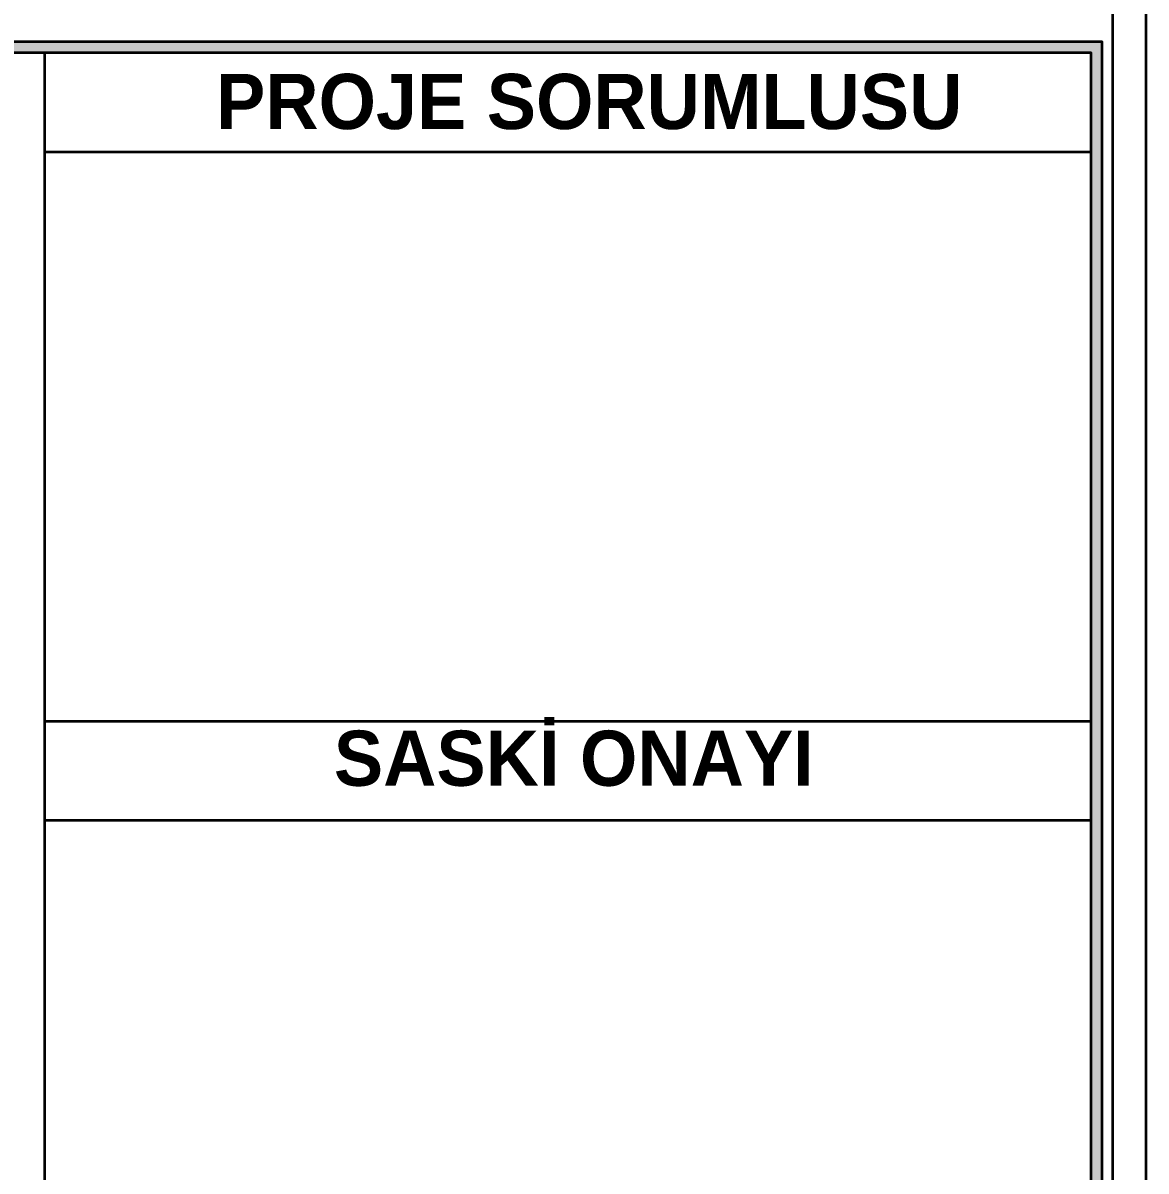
# Model space of a CAD drawing. Header units: centimetres. Extents: x 14449 to 53524, y -19051 to -10746.
# Drawn here: x 14937 to 15446, y -18232 to -17712 of the extents above; entities that cross this region are included whole.
import ezdxf

# ---------------------------------------------------------------- set-up
doc = ezdxf.new("R2010")
doc.units = ezdxf.units.CM
doc.layers.add('İNCE', color=8, linetype='Continuous', lineweight=5)
doc.layers.add('YAZI ANTED', color=171, linetype='Continuous', lineweight=20)
doc.styles.get("Standard").update_dxf_attribs({"font": 'arial.ttf'})

msp = doc.modelspace()

# ---------------------------------------------------------------- hatches: boundary and pattern name
at = {"layer": 'İNCE'}
h = msp.add_hatch(color=256, dxfattribs=at)
h.dxf.hatch_style = 1
h.paths.add_polyline_path([(14473.52, -18748.5), (15426.09, -18748.5), (15426.09, -17720.37), (14473.52, -17720.37)])
h.paths.add_polyline_path([(14478.52, -18743.5), (14478.52, -17725.37), (15421.09, -17725.37), (15421.09, -18743.5)], flags=16)

# ---------------------------------------------------------------- linework, layer by layer
at = {"lineweight": 35}
for p, q in [((14947.31, -17770.37), (15421.09, -17770.37)), ((14947.31, -18024.85), (14947.31, -17770.37)), ((14947.31, -18028.19), (15421.09, -18028.19)), ((14947.31, -18073.19), (15421.09, -18073.19))]:
    msp.add_line(p, q, dxfattribs=at)
msp.add_line((14947.31, -18324.33), (14947.31, -18069.85))
for points in [[(14448.56, -18783.46), (15446.06, -18783.46), (15446.06, -17386.96), (14448.56, -17386.96)], [(14463.52, -18768.5), (15431.09, -18768.5), (15431.09, -17401.92), (14463.52, -17401.92)], [(14473.52, -17720.37), (15426.09, -17720.37), (15426.09, -18748.5), (14473.52, -18748.5)], [(14478.52, -17725.37), (15421.09, -17725.37), (15421.09, -18743.5), (14478.52, -18743.5)], [(14947.31, -17725.37), (15421.09, -17725.37), (15421.09, -18633.81), (14947.31, -18633.81)]]:
    msp.add_lwpolyline(points, close=True, dxfattribs=at)
for points in [[(14473.52, -17720.37), (15426.09, -17720.37), (15426.09, -18748.5), (14473.52, -18748.5)], [(14473.52, -17720.37), (15426.09, -17720.37), (15426.09, -18748.5), (14473.52, -18748.5)], [(14473.52, -17720.37), (15426.09, -17720.37), (15426.09, -18748.5), (14473.52, -18748.5)], [(14478.52, -17725.37), (15421.09, -17725.37), (15421.09, -18743.5), (14478.52, -18743.5)]]:
    msp.add_lwpolyline(points, close=True)

# ---------------------------------------------------------------- texts
at = {"layer": 'YAZI ANTED', "color": 7, "ltscale": 0.5, "char_height": 25, "attachment_point": 1}
for s, insert, width in [('{\\fPoppins Light|b1|i0|c162|p2;PROJE SORUMLUSU}', (15024.8, -17734.99), 479.1746), ('{\\fPoppins Light|b1|i0|c162|p2;SASKİ ONAYI}', (15078.18, -18032.55), 380.7652)]:
    msp.add_mtext(s, dxfattribs=dict(at, insert=insert, width=width))

doc.saveas('drawing.dxf')
